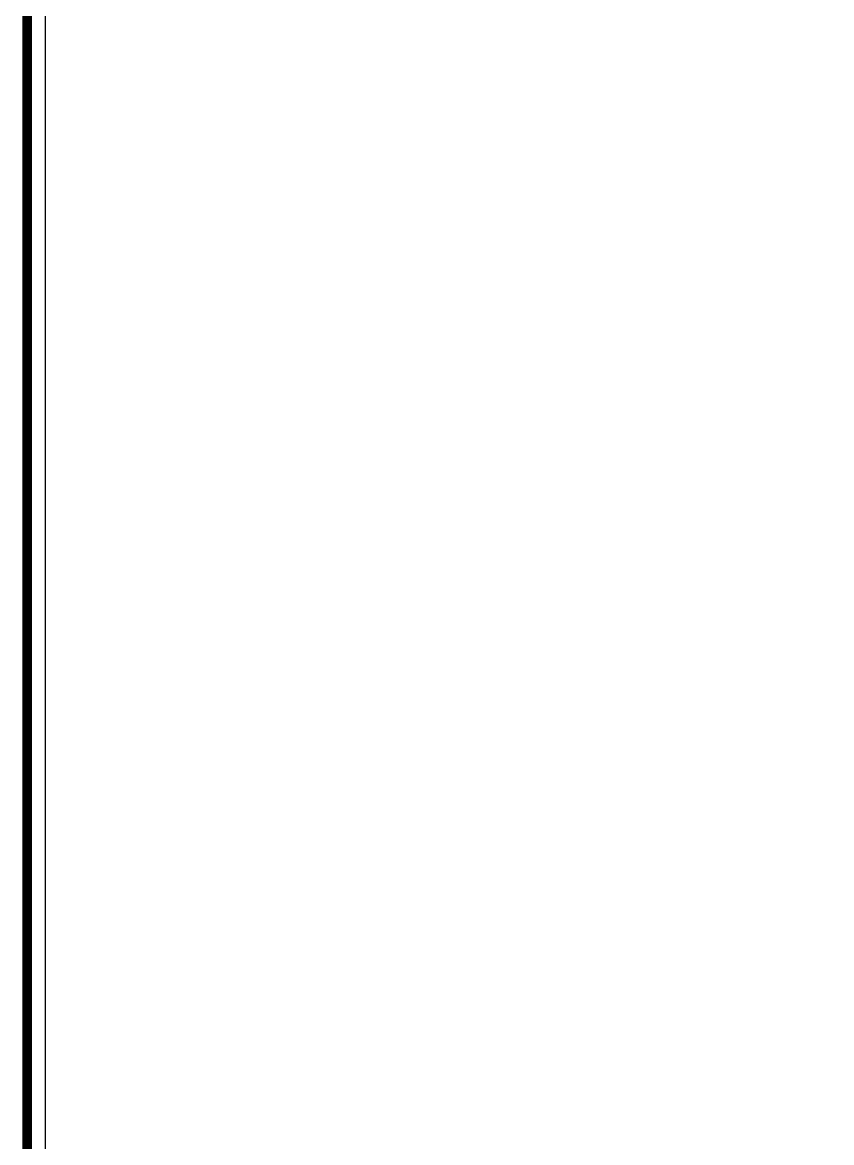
# Model space of a CAD drawing. Header units: inches. Extents: x 21 to 32698, y 13 to 3712.
# Drawn here: x 8321 to 8987, y 913 to 1835 of the extents above; entities that cross this region are included whole.
import ezdxf

# ---------------------------------------------------------------- set-up
doc = ezdxf.new("R2010")
doc.units = ezdxf.units.IN
doc.header["$MEASUREMENT"] = 0
doc.layers.add('Z_MİM_-KM-Pafta', color=8, linetype='Continuous', lineweight=25)
doc.layers.add('Z_MİM_00', color=8, linetype='Continuous', lineweight=25)
doc.styles.add('STYLE1', font='arial.ttf', dxfattribs={"height": 1})

# ---------------------------------------------------------------- blocks, each defined once
blk = doc.blocks.new('*U4')
at = {"layer": 'Z_MİM_-KM-Pafta', "ltscale": 0.5, "const_width": 8}
blk.add_lwpolyline([(15, 3690), (5985, 3690), (5985, 0), (15, 0)], close=True, dxfattribs=at)
at = {"layer": 'Z_MİM_-KM-Pafta', "ltscale": 0.5}
blk.add_lwpolyline([(203.73, 3675), (5915, 3675, -0.414214), (5970, 3620), (5970, 70, -0.414214), (5915, 15), (85, 15, -0.414214), (30, 70), (30, 3499.6)], format="xyb", dxfattribs=at)
at = {"color": 7, "style": 'STYLE1'}
blk.add_attdef('00', (5783.03, 90.15), '', height=80.47, dxfattribs=at)
at = {"layer": 'Z_MİM_-KM-Pafta', "color": 7, "style": 'STYLE1'}
for tag, p, height in [('PAFTA_ADI', (5425.83, 251.03), 33), ('REVIZYON', (5505.91, 178.55), 12.87), ('OLCEK', (5505.91, 76.03), 12.87)]:
    blk.add_attdef(tag, p, '', height=height, dxfattribs=at)

msp = doc.modelspace()

# ---------------------------------------------------------------- block references
at = {"layer": 'Z_MİM_00'}
msp.add_blockref('*U4', (8309.81, 17.05), dxfattribs=at)

doc.saveas('drawing.dxf')
